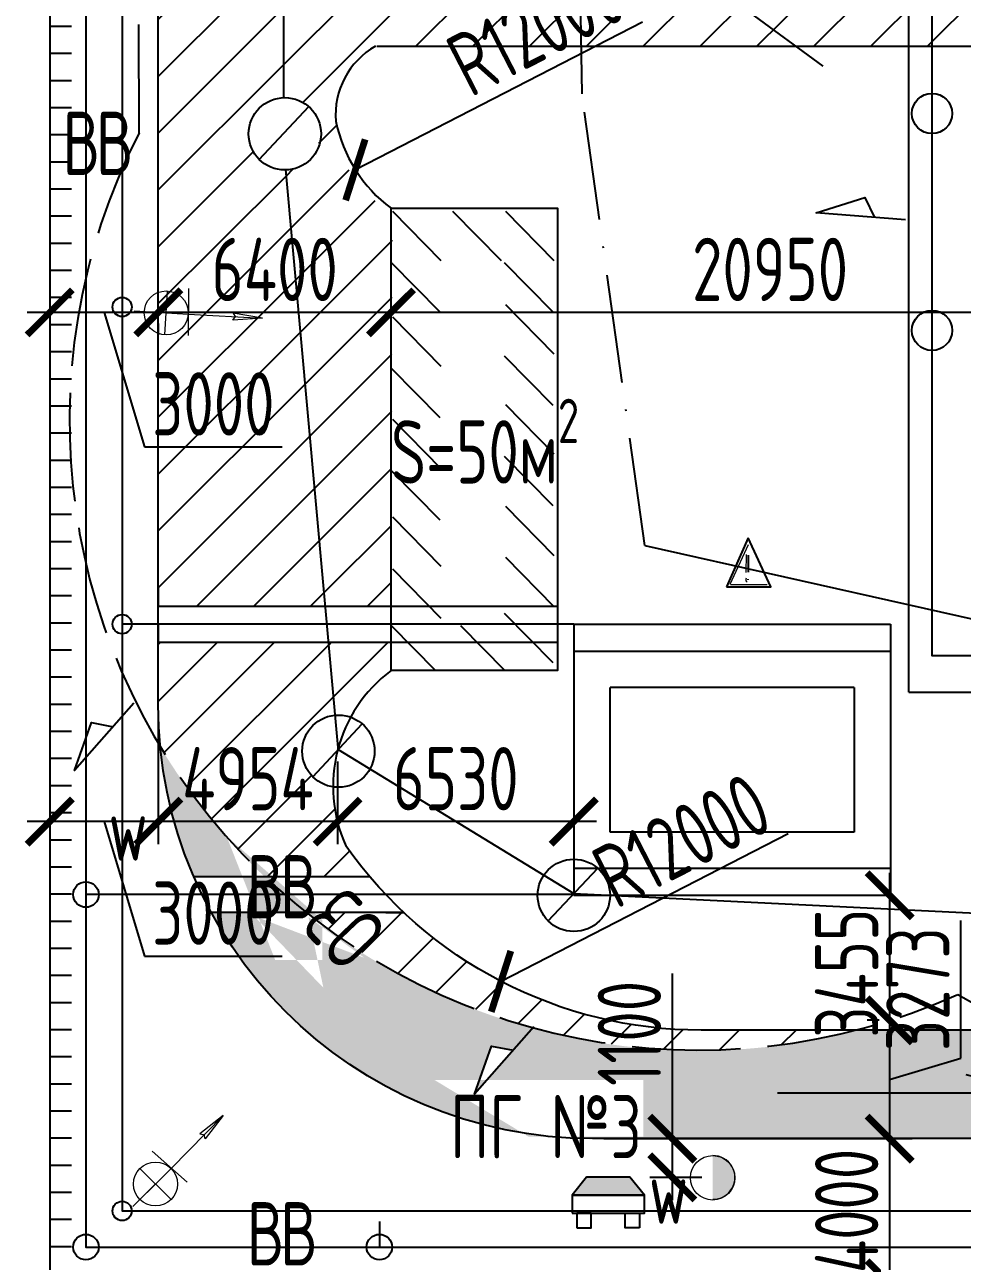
# Paper-space layout 'СГП' of a CAD drawing. Header units: millimetres. Extents: x 1 to 2190, y 0 to 1001.
# Drawn here: x 233 to 284.9, y 83.9 to 152.3 of the extents above; entities that cross this region are included whole.
import ezdxf

# ---------------------------------------------------------------- set-up
doc = ezdxf.new("R2010")
doc.units = ezdxf.units.MM
doc.header["$LTSCALE"] = 0.5
doc.linetypes.add('ACAD_ISO02W100', pattern=[15, 12, -3])
doc.linetypes.add('ACAD_ISO10W100', pattern=[18, 12, -3, 0, -3])
doc.layers.add('ЛИНИИ_01', color=7, linetype='Continuous', lineweight=9)
doc.layers.add('ТОНКИЕе', color=7, linetype='Continuous', lineweight=25)
for name, color, linetype in [('размеры', 7, 'Continuous'), ('текст', 7, 'Continuous'), ('тонкие', 7, 'Continuous')]:
    doc.layers.add(name, color=color, linetype=linetype)
doc.styles.add('Наклонный', font='isocpeur.ttf', dxfattribs={"width": 0.7, "height": 3.5})
doc.linetypes.add('119-1 Кабель высоковольтный подземный', pattern='A,8,-2,[31,Russia-GOST_Topo.shx,S=0.15,R=180,X=0,Y=0],1,[31,Russia-GOST_Topo.shx,S=0.1,R=180,X=0,Y=0],6,[31,Russia-GOST_Topo.shx,S=0.1,R=0,X=0,Y=0],1,[31,Russia-GOST_Topo.shx,S=0.15,R=0,X=0,Y=0],-2', length=20)
doc.dimstyles.new('СТРОИТЕЛЬНЫЙ', dxfattribs={"dimtxt": 3.5, "dimasz": 2.5, "dimexe": 1.25, "dimexo": 0.625, "dimtad": 1, "dimdec": 0, "dimlfac": 500, "dimdsep": 46, "dimtxsty": 'Наклонный', "dimblk1": 'ARCHTICK', "dimblk2": 'ARCHTICK', "dimsah": 1, "dimcen": 0, "dimdle": 1.25, "dimadec": 0, "dimazin": 0, "dimtfac": 0.75, "dimtdec": 0, "dimtmove": 0, "dimatfit": 3, "dimldrblk": 'ARCHTICK', "dimfxl": 1, "dimtolj": 1, "dimtzin": 0, "dimarcsym": 0})
pattern_1 = [(45, (-0.07652394765045756, 0.05258672223175154), (-1.571544821187102, 1.571544821187102), [])]

# ---------------------------------------------------------------- blocks, each defined once
blk = doc.blocks.new('_ArchTick')
at = {"color": 0, "linetype": 'ByBlock', "const_width": 0.15}
blk.add_lwpolyline([(-0.5, -0.5), (0.5, 0.5)], dxfattribs=at)
blk = doc.blocks.new('*D930')
at = {"layer": 'Defpoints', "color": 0, "transparency": 16777216}
for p in [(253.2969287756736, 136.3556099099856), (253.2969287756736, 131.578879614665), (295.1973477922802, 129.3568767753014)]:
    blk.add_point(p, dxfattribs=at)
at = {"layer": 'размеры', "color": 0, "lineweight": -2, "transparency": 16777216}
for p, q in [((253.2969287756736, 132.203879614665), (253.2969287756736, 137.6056099099856)), ((295.1973477922802, 129.9818767753014), (295.1973477922802, 137.6056099099856)), ((296.4473477922802, 136.3556099099856), (252.0469287756736, 136.3556099099856))]:
    blk.add_line(p, q, dxfattribs=at)
at = {"layer": 'размеры', "color": 0, "lineweight": -2, "transparency": 16777216, "xscale": 2.5, "yscale": 2.5, "zscale": 2.5, "rotation": 180}
blk.add_blockref('_ArchTick', (253.2969287756736, 136.3556099099856), dxfattribs=at)
at = {"layer": 'размеры', "color": 0, "lineweight": -2, "transparency": 16777216, "xscale": 2.5, "yscale": 2.5, "zscale": 2.5}
blk.add_blockref('_ArchTick', (295.1973477922802, 136.3556099099856), dxfattribs=at)
at = {"layer": 'размеры', "color": 0, "transparency": 16777216, "insert": (274.2471382839769, 138.7306099099856), "char_height": 3.5, "attachment_point": 5, "style": 'Наклонный'}
blk.add_mtext('\\A1;20950', dxfattribs=at)
blk = doc.blocks.new('*D931')
at = {"layer": 'Defpoints', "color": 0, "transparency": 16777216}
for p in [(240.4316464253334, 136.3574381048942), (240.4316464253334, 136.3556099099856), (253.2969287756736, 131.578879614665)]:
    blk.add_point(p, dxfattribs=at)
at = {"layer": 'размеры', "color": 0, "lineweight": -2, "transparency": 16777216}
for p, q in [((253.2969287756736, 132.203879614665), (253.2969287756736, 137.6056099099856)), ((254.5469287756736, 136.3556099099856), (239.1816464253334, 136.3556099099856)), ((240.4316464253334, 135.7324381048942), (240.4316464253334, 135.1056099099856))]:
    blk.add_line(p, q, dxfattribs=at)
at = {"layer": 'размеры', "color": 0, "lineweight": -2, "transparency": 16777216, "xscale": 2.5, "yscale": 2.5, "zscale": 2.5, "rotation": 180}
blk.add_blockref('_ArchTick', (240.4316464253334, 136.3556099099856), dxfattribs=at)
at = {"layer": 'размеры', "color": 0, "lineweight": -2, "transparency": 16777216, "xscale": 2.5, "yscale": 2.5, "zscale": 2.5}
blk.add_blockref('_ArchTick', (253.2969287756736, 136.3556099099856), dxfattribs=at)
at = {"layer": 'размеры', "color": 0, "transparency": 16777216, "insert": (246.8642876005035, 138.7306099099856), "char_height": 3.5, "attachment_point": 5, "style": 'Наклонный'}
blk.add_mtext('\\A1;6400', dxfattribs=at)
blk = doc.blocks.new('*D932')
at = {"layer": 'Defpoints', "color": 0, "transparency": 16777216}
for p in [(234.4316464253334, 136.4389803076924), (234.4316464253334, 136.3556099099856), (240.4316464253334, 136.3574381048942)]:
    blk.add_point(p, dxfattribs=at)
at = {"layer": 'размеры', "color": 0, "lineweight": -2, "transparency": 16777216}
for p, q in [((241.6816464253334, 136.3556099099856), (233.1816464253334, 136.3556099099856)), ((237.4316464253334, 136.3556099099856), (239.6628964253334, 128.9181099099856)), ((234.4316464253334, 135.8139803076924), (234.4316464253334, 135.1056099099856)), ((240.4316464253334, 135.7324381048942), (240.4316464253334, 135.1056099099856)), ((239.6628964253334, 128.9181099099856), (247.2828964253334, 128.9181099099856))]:
    blk.add_line(p, q, dxfattribs=at)
at = {"layer": 'размеры', "color": 0, "lineweight": -2, "transparency": 16777216, "xscale": 2.5, "yscale": 2.5, "zscale": 2.5, "rotation": 180}
blk.add_blockref('_ArchTick', (234.4316464253334, 136.3556099099856), dxfattribs=at)
at = {"layer": 'размеры', "color": 0, "lineweight": -2, "transparency": 16777216, "xscale": 2.5, "yscale": 2.5, "zscale": 2.5}
blk.add_blockref('_ArchTick', (240.4316464253334, 136.3556099099856), dxfattribs=at)
at = {"layer": 'размеры', "color": 0, "transparency": 16777216, "insert": (243.4728964253334, 131.2931099099856), "char_height": 3.5, "attachment_point": 5, "style": 'Наклонный'}
blk.add_mtext('\\A1;3000', dxfattribs=at)
blk = doc.blocks.new('*D933')
at = {"layer": 'Defpoints', "color": 0, "transparency": 16777216}
for p in [(280.8985951778515, 104.1093911044518), (280.8542011273642, 97.19956207685257), (280.8985951778515, 97.19956207685257)]:
    blk.add_point(p, dxfattribs=at)
at = {"layer": 'размеры', "color": 0, "lineweight": -2, "transparency": 16777216}
for p, q in [((280.8542011273642, 105.3593911044518), (280.8542011273642, 95.94956207685256)), ((280.2735951778515, 104.1093911044518), (279.6042011273642, 104.1093911044518)), ((280.2735951778515, 97.19956207685257), (279.6042011273642, 97.19956207685257))]:
    blk.add_line(p, q, dxfattribs=at)
at = {"layer": 'размеры', "color": 0, "lineweight": -2, "transparency": 16777216, "xscale": 2.5, "yscale": 2.5, "zscale": 2.5}
for p, rotation in [((280.8542011273642, 104.1093911044518), 90), ((280.8542011273642, 97.19956207685257), 270)]:
    blk.add_blockref('_ArchTick', p, dxfattribs=dict(at, rotation=rotation))
at = {"layer": 'размеры', "color": 0, "transparency": 16777216, "insert": (278.4792011273641, 99.80306206895102), "char_height": 3.5, "attachment_point": 5, "rotation": 90, "style": 'Наклонный'}
blk.add_mtext('\\A1;3455', dxfattribs=at)
blk = doc.blocks.new('*D934')
at = {"layer": 'Defpoints', "color": 0, "transparency": 16777216}
for p in [(280.8985951778515, 97.19956207685257), (264.4316464253335, 90.65285980953556), (280.8542011273644, 90.65285980953556)]:
    blk.add_point(p, dxfattribs=at)
at = {"layer": 'размеры', "color": 0, "lineweight": -2, "transparency": 16777216}
for p, q in [((284.7917011273644, 95.10746094319406), (284.7917011273644, 102.7274609431941)), ((280.8542011273644, 98.44956207685257), (280.8542011273644, 89.40285980953556)), ((280.2735951778515, 97.19956207685257), (279.6042011273644, 97.19956207685257)), ((280.8542011273644, 93.92621094319405), (284.7917011273644, 95.10746094319406)), ((265.0566464253335, 90.65285980953556), (282.1042011273644, 90.65285980953556))]:
    blk.add_line(p, q, dxfattribs=at)
at = {"layer": 'размеры', "color": 0, "lineweight": -2, "transparency": 16777216, "xscale": 2.5, "yscale": 2.5, "zscale": 2.5}
for p, rotation in [((280.8542011273644, 97.19956207685257), 90), ((280.8542011273644, 90.65285980953556), 270)]:
    blk.add_blockref('_ArchTick', p, dxfattribs=dict(at, rotation=rotation))
at = {"layer": 'размеры', "color": 0, "transparency": 16777216, "insert": (282.4167011273644, 98.91746094319397), "char_height": 3.5, "attachment_point": 5, "rotation": 90, "style": 'Наклонный'}
blk.add_mtext('\\A1;3273', dxfattribs=at)
blk = doc.blocks.new('*D935')
at = {"layer": 'Defpoints', "color": 0, "transparency": 16777216}
for p in [(264.4316464253335, 90.65285980953556), (280.8542011273647, 82.65285980953556), (280.9316464253335, 82.65285980953556)]:
    blk.add_point(p, dxfattribs=at)
at = {"layer": 'размеры', "color": 0, "lineweight": -2, "transparency": 16777216}
for p, q in [((280.8542011273647, 91.90285980953556), (280.8542011273647, 81.40285980953556)), ((265.0566464253335, 90.65285980953556), (282.1042011273647, 90.65285980953556)), ((280.3066464253335, 82.65285980953556), (279.6042011273647, 82.65285980953556))]:
    blk.add_line(p, q, dxfattribs=at)
at = {"layer": 'размеры', "color": 0, "lineweight": -2, "transparency": 16777216, "xscale": 2.5, "yscale": 2.5, "zscale": 2.5}
for p, rotation in [((280.8542011273647, 90.65285980953556), 90), ((280.8542011273647, 82.65285980953556), 270)]:
    blk.add_blockref('_ArchTick', p, dxfattribs=dict(at, rotation=rotation))
at = {"layer": 'размеры', "color": 0, "transparency": 16777216, "insert": (278.4792011273646, 86.65285980953547), "char_height": 3.5, "attachment_point": 5, "rotation": 90, "style": 'Наклонный'}
blk.add_mtext('\\A1;4000', dxfattribs=at)
blk = doc.blocks.new('*D936')
at = {"layer": 'Defpoints', "color": 0, "transparency": 16777216}
for p in [(250.3395481607902, 112.1295172029469), (263.3985951778513, 111.6093911044517), (250.3395481607902, 108.1878237959147)]:
    blk.add_point(p, dxfattribs=at)
at = {"layer": 'размеры', "color": 0, "lineweight": -2, "transparency": 16777216}
for p, q in [((250.3395481607902, 111.5045172029469), (250.3395481607902, 106.9378237959147)), ((263.3985951778513, 110.9843911044517), (263.3985951778513, 106.9378237959147)), ((264.6485951778513, 108.1878237959147), (249.0895481607902, 108.1878237959147))]:
    blk.add_line(p, q, dxfattribs=at)
at = {"layer": 'размеры', "color": 0, "lineweight": -2, "transparency": 16777216, "xscale": 2.5, "yscale": 2.5, "zscale": 2.5, "rotation": 180}
blk.add_blockref('_ArchTick', (250.3395481607902, 108.1878237959147), dxfattribs=at)
at = {"layer": 'размеры', "color": 0, "lineweight": -2, "transparency": 16777216, "xscale": 2.5, "yscale": 2.5, "zscale": 2.5}
blk.add_blockref('_ArchTick', (263.3985951778513, 108.1878237959147), dxfattribs=at)
at = {"layer": 'размеры', "color": 0, "transparency": 16777216, "insert": (256.8690716693208, 110.5628237959147), "char_height": 3.5, "attachment_point": 5, "style": 'Наклонный'}
blk.add_mtext('\\A1;6530', dxfattribs=at)
blk = doc.blocks.new('*D937')
at = {"layer": 'Defpoints', "color": 0, "transparency": 16777216}
for p in [(240.4316464253334, 114.6528598095355), (250.3395481607902, 112.1295172029469), (240.4316464253334, 108.1878237959147)]:
    blk.add_point(p, dxfattribs=at)
at = {"layer": 'размеры', "color": 0, "lineweight": -2, "transparency": 16777216}
for p, q in [((240.4316464253334, 114.0278598095355), (240.4316464253334, 106.9378237959147)), ((250.3395481607902, 111.5045172029469), (250.3395481607902, 106.9378237959147)), ((251.5895481607902, 108.1878237959147), (239.1816464253334, 108.1878237959147))]:
    blk.add_line(p, q, dxfattribs=at)
at = {"layer": 'размеры', "color": 0, "lineweight": -2, "transparency": 16777216, "xscale": 2.5, "yscale": 2.5, "zscale": 2.5, "rotation": 180}
blk.add_blockref('_ArchTick', (240.4316464253334, 108.1878237959147), dxfattribs=at)
at = {"layer": 'размеры', "color": 0, "lineweight": -2, "transparency": 16777216, "xscale": 2.5, "yscale": 2.5, "zscale": 2.5}
blk.add_blockref('_ArchTick', (250.3395481607902, 108.1878237959147), dxfattribs=at)
at = {"layer": 'размеры', "color": 0, "transparency": 16777216, "insert": (245.3855972930618, 110.5628237959147), "char_height": 3.5, "attachment_point": 5, "style": 'Наклонный'}
blk.add_mtext('\\A1;4954', dxfattribs=at)
blk = doc.blocks.new('*D938')
at = {"layer": 'Defpoints', "color": 0, "transparency": 16777216}
for p in [(240.4316464253334, 114.6528598095355), (234.4316464253334, 108.6889803076924), (234.4316464253334, 108.1878237959147)]:
    blk.add_point(p, dxfattribs=at)
at = {"layer": 'размеры', "color": 0, "lineweight": -2, "transparency": 16777216}
for p, q in [((240.4316464253334, 114.0278598095355), (240.4316464253334, 106.9378237959147)), ((241.6816464253334, 108.1878237959147), (233.1816464253334, 108.1878237959147)), ((237.4316464253334, 108.1878237959147), (239.6628964253334, 100.7503237959147)), ((234.4316464253334, 108.0639803076924), (234.4316464253334, 106.9378237959147)), ((239.6628964253334, 100.7503237959147), (247.2828964253334, 100.7503237959147))]:
    blk.add_line(p, q, dxfattribs=at)
at = {"layer": 'размеры', "color": 0, "lineweight": -2, "transparency": 16777216, "xscale": 2.5, "yscale": 2.5, "zscale": 2.5, "rotation": 180}
blk.add_blockref('_ArchTick', (234.4316464253334, 108.1878237959147), dxfattribs=at)
at = {"layer": 'размеры', "color": 0, "lineweight": -2, "transparency": 16777216, "xscale": 2.5, "yscale": 2.5, "zscale": 2.5}
blk.add_blockref('_ArchTick', (240.4316464253334, 108.1878237959147), dxfattribs=at)
at = {"layer": 'размеры', "color": 0, "transparency": 16777216, "insert": (243.4728964253334, 103.1253237959147), "char_height": 3.5, "attachment_point": 5, "style": 'Наклонный'}
blk.add_mtext('\\A1;3000', dxfattribs=at)
blk = doc.blocks.new('*D1039')
at = {"layer": 'Defpoints', "color": 0, "transparency": 16777216}
for p in [(268.8435185002986, 90.65285980953558), (273.5804237763491, 90.65285980953558), (271.0945444466225, 88.50713882697602)]:
    blk.add_point(p, dxfattribs=at)
at = {"layer": 'размеры', "color": 0, "lineweight": -2, "transparency": 16777216}
for p, q in [((268.8435185002986, 90.65285980953558), (268.8435185002986, 99.79285980953561)), ((272.9554237763491, 90.65285980953558), (267.5935185002986, 90.65285980953558)), ((268.8435185002986, 87.25713882697602), (268.8435185002986, 90.65285980953558)), ((270.4695444466225, 88.50713882697602), (267.5935185002986, 88.50713882697602))]:
    blk.add_line(p, q, dxfattribs=at)
at = {"layer": 'размеры', "color": 0, "lineweight": -2, "transparency": 16777216, "xscale": 2.5, "yscale": 2.5, "zscale": 2.5}
for p, rotation in [((268.8435185002986, 90.65285980953558), 90), ((268.8435185002986, 88.50713882697602), 270)]:
    blk.add_blockref('_ArchTick', p, dxfattribs=dict(at, rotation=rotation))
at = {"layer": 'размеры', "color": 0, "transparency": 16777216, "insert": (266.4685185002986, 96.4728598095355), "char_height": 3.5, "attachment_point": 5, "rotation": 90, "style": 'Наклонный'}
blk.add_mtext('\\A1;1100', dxfattribs=at)
blk = doc.blocks.new('*D1072')
at = {"layer": 'Defpoints', "color": 0, "transparency": 16777216}
for p in [(271.4122583327135, 154.5747542831638), (251.3247388333858, 144.2412891684662)]:
    blk.add_point(p, dxfattribs=at)
at = {"layer": 'размеры', "color": 0, "lineweight": -2, "transparency": 16777216}
blk.add_line((267.1998682690758, 152.4078074994379), (251.3247388333858, 144.2412891684662), dxfattribs=at)
at = {"layer": 'размеры', "color": 0, "lineweight": -2, "transparency": 16777216, "xscale": 2.5, "yscale": 2.5, "zscale": 2.5, "rotation": 207.2222936335415}
blk.add_blockref('_ArchTick', (251.3247388333858, 144.2412891684662), dxfattribs=at)
at = {"layer": 'размеры', "color": 0, "transparency": 16777216, "insert": (261.3093281311471, 152.0484078146145), "char_height": 3.5, "attachment_point": 5, "rotation": 27.222293633541558, "style": 'Наклонный'}
blk.add_mtext('\\A1;R12000', dxfattribs=at)
blk = doc.blocks.new('*D1073')
at = {"layer": 'Defpoints', "color": 0, "transparency": 16777216}
for p in [(279.4628054615321, 109.6847547166321), (259.3752859622043, 99.35128960193447)]:
    blk.add_point(p, dxfattribs=at)
at = {"layer": 'размеры', "color": 0, "lineweight": -2, "transparency": 16777216}
blk.add_line((275.2504153978942, 107.5178079329062), (259.3752859622043, 99.35128960193447), dxfattribs=at)
at = {"layer": 'размеры', "color": 0, "lineweight": -2, "transparency": 16777216, "xscale": 2.5, "yscale": 2.5, "zscale": 2.5, "rotation": 207.2222936335415}
blk.add_blockref('_ArchTick', (259.3752859622043, 99.35128960193447), dxfattribs=at)
at = {"layer": 'размеры', "color": 0, "transparency": 16777216, "insert": (269.3598752599656, 107.1584082480828), "char_height": 3.5, "attachment_point": 5, "rotation": 27.222293633541558, "style": 'Наклонный'}
blk.add_mtext('\\A1;R12000', dxfattribs=at)

psp = doc.layouts.new('СГП')

# ---------------------------------------------------------------- hatches: boundary and pattern name
at = {"layer": 'ЛИНИИ_01'}
h = psp.add_hatch(color=0, dxfattribs=at)
edge = h.paths.add_edge_path()
edge.add_line((271.0738214950437, 89.71531564710352), (271.0738214950437, 87.29896200684964))
edge.add_arc((271.0945444466238, 88.50713882697946), 1.20835452968669, 269.0173447896037, 450.9826552103963)
at = {"layer": 'тонкие', "transparency": 33554687}
h = psp.add_hatch(dxfattribs=at)
h.set_pattern_fill('ANSI31', scale=0.7)
h.set_pattern_definition(pattern_1)
edge = h.paths.add_edge_path()
edge.add_line((240.4316464253334, 120.1093911044517), (240.4316464253334, 283.0792250472331))
edge.add_line((240.4316464253334, 283.0792250472331), (247.3246230570537, 282.7869267906717))
edge.add_line((247.3246230570537, 282.7869267906717), (247.5777304073226, 259.26570497898))
edge.add_arc((247.5777304073226, 257.1336164410639), 2.132088537916104, 90, 264.6251713655796)
edge.add_line((247.3780156894786, 255.0109022433938), (247.3780156894786, 148.2328642531592))
edge.add_arc((247.3780156894786, 146.2322101502374), 2.000654102921885, 90, 272.9395139666804)
edge.add_line((247.4806126202163, 144.2341884513208), (249.6614300109515, 120.1093911044517))
edge.add_line((249.6614300109515, 120.1093911044517), (240.4316464253334, 120.1093911044517))
h = psp.add_hatch(dxfattribs=at)
h.set_pattern_fill('ANSI31', scale=0.7)
h.set_pattern_definition(pattern_1)
edge = h.paths.add_edge_path()
edge.add_line((249.6614300109515, 120.1093911044517), (253.2969287756736, 120.1093911044517))
edge.add_line((253.2969287756736, 120.1093911044517), (253.3724290136672, 141.95180282829))
edge.add_arc((255.6712014374779, 146.7704510707965), 5.338888043542755, 126.32345425107391, 244.4961728129411, ccw=False)
edge.add_line((252.508748268472, 151.0719177387284), (295.1973477922802, 151.0719177387284))
edge.add_line((295.1973477922802, 151.0719177387284), (295.1973477922802, 157.0719177387283))
edge.add_line((295.1973477922802, 157.0719177387283), (253.2969287756737, 157.2568957393428))
edge.add_arc((254.7812436001803, 161.2193091015665), 4.23130123618954, 110.5358836068545, 249.4641163931463, ccw=False)
edge.add_line((253.2969287756736, 165.1817224637902), (253.3724290136672, 190.5935708025214))
edge.add_arc((255.4646635406413, 195.4179751192242), 5.258547549170034, 125.22427631618729, 246.5547181920422, ccw=False)
edge.add_line((252.4316464253336, 199.7136857129599), (284.7832676864433, 199.7136857129598))
edge.add_line((284.7832676864433, 199.7136857129598), (284.7832676864433, 205.7136857129602))
edge.add_line((284.7832676864433, 205.7136857129602), (253.2969287756723, 205.7136857129612))
edge.add_arc((255.3041369381133, 209.8138654319713), 4.565124131450408, 116.08366667003841, 243.9163333299432, ccw=False)
edge.add_line((253.2969287756736, 213.914045150982), (253.2969287756736, 236.3128574115573))
edge.add_arc((254.9331642520777, 240.9928425871972), 4.957774478377691, 120.30245822630849, 250.72914450032852, ccw=False)
edge.add_line((252.4316464253335, 245.2732556912018), (295.1973477922802, 245.2732556912019))
edge.add_line((295.1973477922802, 245.2732556912019), (295.1973477922802, 251.2732556912018))
edge.add_line((295.1973477922802, 251.2732556912018), (252.5396108519089, 251.2657584096996))
edge.add_arc((253.4091915745935, 254.5125799440806), 3.361252848177989, 95.48708203117462, 255.00662697575711, ccw=False)
edge.add_line((253.0877841169504, 257.8584308008218), (253.372429013667, 279.9121313006278))
edge.add_line((253.372429013667, 279.9121313006278), (247.2593506365183, 283.0139628355273))
edge.add_line((247.2593506365183, 283.0139628355273), (247.5777304073226, 259.26570497898))
edge.add_arc((247.5777304073226, 257.1336164410638), 2.132088537916161, -95.37482863441983, 89.99999999999932, ccw=False)
edge.add_line((247.3780156894786, 255.0109022433938), (247.3780156894786, 148.2328642531592))
edge.add_arc((247.3780156894786, 146.2322101502374), 2.000654102921885, -87.06048603331959, 90, ccw=False)
edge.add_line((247.4806126202163, 144.2341884513208), (249.6614300109515, 120.1093911044517))
h = psp.add_hatch(dxfattribs=at)
h.set_pattern_fill('ANSI31', scale=0.7)
h.set_pattern_definition(pattern_1)
h.paths.add_polyline_path([(248.3867951335048, 112.085204091624, -0.3880484006275322), (250.2067346644849, 114.0770821570428), (249.8422246812137, 118.1093911044517), (240.4316464253334, 118.1093911044517), (240.4316464253334, 114.6528598095355, 0.02405722041705776), (240.5426378875769, 112.3473726412787, 0.06658094985678172), (246.3229394818097, 105.1537042157746), (252.1074499659961, 105.1537042157746, -0.02220315700432956), (250.8051598715079, 106.8397853670913, -0.1059982383175434), (250.0887365074059, 110.1075385346079, -0.3710491769633214)])
h = psp.add_hatch(dxfattribs=at)
h.set_pattern_fill('ANSI31', scale=0.7)
h.set_pattern_definition(pattern_1)
h.paths.add_polyline_path([(253.2969287756736, 118.1093911044517), (249.8422246812137, 118.1093911044517), (250.2067346644849, 114.0770821570428, -0.1093281684120399), (251.0639985263716, 113.9670636944344, -0.1079877060367148), (253.2969287756736, 116.5399544895587, -0.07073932688702646)])
h = psp.add_hatch(dxfattribs=at)
h.set_pattern_fill('AR-SAND', scale=0.03)
h.set_pattern_definition([(37.50000000000001, (-0.07652394765045756, 0.01980518369350648), (-0.04800093887952137, 1.468239711988027), [0, -1.15824, 0, -1.2954, 0, -1.23825]), (7.499999999999999, (-0.07652394765045756, 0.01980518369350648), (1.348569849414008, 2.150475301705063), [0, -0.6248400000000001, 0, -1.04394, 0, -0.40005]), (327.5, (-1.013783947650458, 0.01980518369350648), (2.372977110724374, 0.004311554035637286), [0, -0.3809999999999999, 0, -1.3716, 0, -1.7907]), (317.5, (-1.013783947650458, 0.01980518369350648), (2.290669357416891, 0.6687879697716489), [0, -0.1905, 0, -0.8991599999999998, 0, -1.0287])])
edge = h.paths.add_edge_path()
edge.add_arc((264.4316464253334, 114.6200782709972), 23.99999999999999, 185.5124455085834, 203.3157619159741)
edge.add_line((242.3915456314277, 105.1209226772363), (246.3229394818097, 105.1209226772363))
edge.add_arc((270.3240343944664, 130.3255793878977), 34.80412729704107, 211.1644214010002, 226.4011627052775, ccw=False)
edge = h.paths.add_edge_path()
edge.add_line((264.4316464253334, 90.62007827099728), (348.6117383662493, 90.62007827099728))
edge.add_line((348.6117383662493, 90.62007827099728), (298.7395669808182, 94.62140872648996))
edge.add_arc((299.4855166565535, 124.3496210100679), 29.73756961313761, 248.8239822636782, 268.56261785506604, ccw=False)
edge.add_line((288.7432866283768, 96.62007827099728), (278.9996595227936, 96.62007827099728))
edge.add_arc((270.3240343944664, 130.3255793878977), 34.80412729704104, 254.70711718902248, 284.43431930100576, ccw=False)
edge.add_line((261.1443333270827, 96.75385966396766), (257.9088817407613, 93.08201152707656))
edge.add_line((257.9088817407613, 93.08201152707656), (258.8477637066309, 95.74282611734256))
edge.add_line((258.8477637066309, 95.74282611734256), (260.0435294852612, 95.50457979442383))
edge.add_line((260.0435294852612, 95.50457979442383), (261.1443333270827, 96.75385966396766))
edge.add_arc((270.3240343944664, 130.325579387898), 34.80412729704133, 231.411925086959, 254.70711718902248, ccw=False)
edge.add_line((248.6161111827976, 103.1209226772364), (243.365811036475, 103.1209226772364))
edge.add_arc((264.4316464253336, 114.6200782709975), 24.00000000000019, 208.6286931588137, 269.9999999999996)
h.paths.add_polyline_path([(246.8959440553963, 100.5244744960531), (249.5023441278233, 100.5244744960531), (249.5023441278233, 102.7344505438465), (244.2035562490354, 107.3773358166265)])
h.paths.add_polyline_path([(260.901148877937, 90.76069096545433), (267.2327738884413, 90.76069096545433), (267.2327738884413, 93.9048247694562), (255.6814481308656, 93.9048247694562)], flags=17)
h.paths.add_polyline_path([(248.7320837323296, 102.9086621337222), (251.8137120239475, 100.6573702288808), (245.7300402143778, 102.9608152701573), (249.555268943974, 99.0011694867714)], flags=16)
h.paths.add_polyline_path([(312.2052632881812, 92.16920824173411), (317.7527632881812, 92.16920824173411)], flags=16)
h = psp.add_hatch(dxfattribs=at)
h.set_pattern_fill('ANSI31', scale=0.7)
h.set_pattern_definition(pattern_1)
h.paths.add_polyline_path([(254.0066790431635, 103.1537042157746), (253.0024219820924, 103.1537042157746), (248.6161111827976, 103.1537042157746, 0.23557187680836), (278.9996595227936, 96.65285980953553), (270.4316464253334, 96.65285980953553, -0.1906985551272438)])
h.paths.add_polyline_path([(255.6389407535437, 102.9414436722605), (251.8137120239475, 106.9592019298305), (245.7300402143778, 101.1670574812306), (249.555268943974, 97.14929922366058)], flags=9)
at = {"layer": 'тонкие'}
psp.add_hatch(color=256, dxfattribs=at).paths.add_polyline_path([(264.0981485613863, 88.52607634266937), (263.2981485613865, 87.52607634266937), (267.2981485613864, 87.52607634266937), (266.4981485613865, 88.52607634266937)])

# ---------------------------------------------------------------- linework, layer by layer
at = {"layer": 'ЛИНИИ_01', "lineweight": 20}
for p, q in [((240.7893074998555, 135.1174506548036), (240.9458264268774, 137.5411227109676)), ((239.1048967940519, 136.4431186028741), (241.2446866271097, 136.3049325773122)), ((239.6557309352906, 136.4075461463889), (242.0794029914398, 136.2510272193696)), ((242.0794029914398, 136.2510272193696), (246.1887113680335, 136.0312643055179)), ((244.5459512881432, 135.9197737432258), (244.7058327537211, 136.132216647755)), ((244.5672120574084, 136.3173251578579), (244.7035238066215, 136.0890420490883)), ((246.1887113680335, 136.0312643055179), (244.5672120574084, 136.3173251578579)), ((246.1887113680335, 136.0312643055179), (244.5459512881432, 135.9197737432258)), ((241.1360131611467, 89.00045217612973), (244.0149095345461, 91.9409736848888)), ((244.0149095345461, 91.9409736848888), (242.7292341801542, 90.91231936554315)), ((244.0149095345461, 91.9409736848888), (243.0137123400937, 90.63380307499047)), ((242.7292341801542, 90.91231936554315), (242.9906740255698, 90.86391194925021)), ((243.0137123400937, 90.63380307499047), (242.9597793288608, 90.89415917923904)), ((239.4178376358834, 87.2838982810656), (241.1360131611467, 89.00045217612973)), ((241.1352023460478, 87.28308746596511), (239.4186484509742, 89.00126299124024)), ((239.0273434939247, 86.89377269114546), (240.5442708814522, 88.4092683883637))]:
    psp.add_line(p, q, dxfattribs=at)
for centre in [(240.8675669633651, 136.3292866828781), (240.2769253985157, 88.14217522859676)]:
    psp.add_circle(centre, 1.214360367678296, dxfattribs=at)
at = {"layer": 'ЛИНИИ_01', "color": 0}
psp.add_circle((271.0738214950401, 88.48641587539367), 1.228899771713259, dxfattribs=at)
psp.add_arc((271.0945444466224, 88.50713882697599), 1.20835452968669, 269.0173447905019, 90.98265520949786, dxfattribs=at)
at = {"layer": 'размеры', "lineweight": 20}
for p, q in [((242.0965141848474, 135.0827802123592), (242.1134504355734, 137.6727066349958)), ((242.024544223007, 88.24176487925575), (240.0909673425074, 89.96492655433357))]:
    psp.add_line(p, q, dxfattribs=at)
at = {"layer": 'тонкие', "color": 0}
for p, q in [((263.3985951778513, 119.1093911044517), (280.8985951778513, 119.1093911044517)), ((263.3985951778513, 119.1093911044517), (263.3985951778513, 104.1093911044517)), ((280.8985951778513, 119.1093911044517), (280.8985951778513, 104.1093911044517)), ((263.3985951778513, 117.6093911044517), (280.8985951778513, 117.6093911044517)), ((278.8985951778513, 115.6093911044517), (265.3985951778513, 115.6093911044517)), ((265.3985951778513, 107.6093911044517), (265.3985951778513, 115.6093911044517)), ((278.8985951778513, 115.6093911044517), (278.8985951778513, 107.6093911044517)), ((278.8985951778513, 107.6093911044517), (265.3985951778513, 107.6093911044517)), ((263.3985951778513, 105.6093911044517), (280.8985951778513, 105.6093911044517)), ((280.8985951778513, 104.1093911044517), (263.3985951778513, 104.1093911044517))]:
    psp.add_line(p, q, dxfattribs=at)
at = {"layer": 'тонкие'}
for points in [[(263.2981485613864, 87.52607634266937), (267.2981485613864, 87.52607634266937), (266.4981485613864, 88.52607634266937), (264.0981485613863, 88.52607634266937)], [(263.2981485613864, 86.52607634266937), (267.2981485613864, 86.52607634266937), (267.2981485613864, 87.52607634266937), (263.2981485613864, 87.52607634266937)], [(263.5603391671067, 85.72607634266936), (264.3603391671068, 85.72607634266936), (264.3603391671068, 86.52607634266937), (263.5603391671067, 86.52607634266937)], [(267.0359579556659, 85.72607634266936), (266.235957955666, 85.72607634266936), (266.235957955666, 86.52607634266937), (267.0359579556659, 86.52607634266937)]]:
    psp.add_lwpolyline(points, close=True, dxfattribs=at)
at = {"layer": 'ТОНКИЕе', "color": 153, "linetype": '119-1 Кабель высоковольтный подземный'}
for q in [(281.9125243364033, 115.3568767753014), (490.2807033740683, 115.3568767753014)]:
    psp.add_line((281.9125243364033, 115.3568767753014), q, dxfattribs=at)
at = {"layer": 'ТОНКИЕе', "color": 0}
psp.add_lwpolyline([(506.0456544930107, 90.65285980953553), (264.4316464253334, 90.65285980953553, -0.4142135623730951), (240.4316464253334, 114.6528598095355), (240.4316464253334, 450.6889803076924, -0.4142135623730951), (264.4316464253334, 474.6889803076924), (379.4823377050201, 474.6889803076922, 0.4142135623730953), (403.4823377050201, 498.6889803076922), (403.4823377050201, 518.0831291002291)], format="xyb", dxfattribs=at)
at = {"layer": 'ТОНКИЕе', "color": 4}
for points in [[(474.1916226535574, 349.8698173390113), (474.1916226535574, 349.8698173390113), (474.2250561180621, 380.6454769692976), (474.2250561180621, 380.6454769692976), (415.9062832466384, 380.6454769692976), (413.9062832466384, 380.6454769692976), (413.9062832466383, 510.0507975579548), (413.9062832466383, 510.0507975579548), (385.6975652612928, 510.0507975579548), (385.6975652612928, 510.0507975579548), (385.6975652612928, 480.6889803076924), (385.6975652612928, 478.6889803076924), (236.4316464253333, 478.6889803076923), (236.4316464253333, 478.6889803076923), (236.4316464253334, 84.65285980953553), (236.4316464253334, 84.65285980953553), (508.2088924205204, 84.65285980953553)], [(263.3513482051367, 104.1537042157746), (236.4316464253334, 104.1537042157746)], [(252.6510328522464, 86.07073093534072), (252.6510328522464, 84.65285980953553)]]:
    psp.add_lwpolyline(points, dxfattribs=at)
at = {"layer": 'ТОНКИЕе', "color": 2, "true_color": 0xffff00}
for points in [[(471.4151620633702, 378.6454769692976), (471.4151620633702, 378.6454769692976), (471.4151620633702, 378.6454769692976), (471.4151620633702, 378.6454769692976), (471.4151620633702, 378.6454769692976), (471.4151620633702, 378.6454769692976), (471.4151620633702, 378.6454769692976), (413.9062832466383, 378.6454769692976), (411.9062832466383, 378.6454769692976), (411.9062832466383, 508.0507975579548), (411.9062832466383, 508.0507975579548), (387.8915652612927, 508.0507975579547), (387.8915652612927, 508.0507975579547), (387.8915652612927, 478.6889803076924), (387.8915652612927, 476.6889803076924), (238.4316464253333, 476.6889803076924), (238.4316464253333, 476.6889803076924), (238.4316464253333, 86.65285980953553), (238.4316464253333, 86.65285980953553), (238.4316464253333, 86.65285980953553), (238.4316464253333, 86.65285980953553), (517.4839310823163, 86.65285980953553), (517.4839310823163, 86.65285980953553), (517.4839310823163, 86.65285980953553)], [(263.3985951778513, 119.1093911044517), (238.4316464253333, 119.1093911044517)]]:
    psp.add_lwpolyline(points, dxfattribs=at)
at = {"layer": 'ТОНКИЕе'}
for points in [[(234.4316464253334, 480.6889803076924), (234.4316464253334, 480.6889803076924), (234.4316464253334, 480.6889803076924), (234.4316464253334, 90.65285980953553), (234.4316464253334, 82.65285980953553), (521.5008281309505, 82.65285980953553)], [(234.4316464253334, 153.6889803076924), (234.4316464253334, 152.1889803076924), (235.6316464253334, 152.1889803076924)], [(234.4316464253334, 152.1889803076924), (234.4316464253334, 150.6889803076924), (235.6316464253334, 150.6889803076924)], [(234.4316464253334, 150.6889803076924), (234.4316464253334, 149.1889803076924), (235.6316464253334, 149.1889803076924)], [(252.508748268472, 151.0719177387284), (295.1973477922802, 151.0719177387284)], [(234.4316464253334, 149.1889803076924), (234.4316464253334, 147.6889803076924), (235.6316464253334, 147.6889803076924)], [(234.4316464253334, 147.6889803076924), (234.4316464253334, 146.1889803076924), (235.6316464253334, 146.1889803076924)], [(234.4316464253334, 146.1889803076924), (234.4316464253334, 144.6889803076924), (235.6316464253334, 144.6889803076924)], [(234.4316464253334, 144.6889803076924), (234.4316464253334, 143.1889803076924), (235.6316464253334, 143.1889803076924)], [(234.4316464253334, 143.1889803076924), (234.4316464253334, 141.6889803076924), (235.6316464253334, 141.6889803076924)], [(234.4316464253334, 141.6889803076924), (234.4316464253334, 140.1889803076924), (235.6316464253334, 140.1889803076924)], [(234.4316464253334, 140.1889803076924), (234.4316464253334, 138.6889803076924), (235.6316464253334, 138.6889803076924)], [(234.4316464253334, 138.6889803076924), (234.4316464253334, 137.1889803076924), (235.6316464253334, 137.1889803076924)], [(234.4316464253334, 137.1889803076924), (234.4316464253334, 135.6889803076924), (235.6316464253334, 135.6889803076924)], [(234.4316464253334, 135.6889803076924), (234.4316464253334, 134.1889803076924), (235.6316464253334, 134.1889803076924)], [(234.4316464253334, 134.1889803076924), (234.4316464253334, 132.6889803076924), (235.6316464253334, 132.6889803076924)], [(234.4316464253334, 132.6889803076924), (234.4316464253334, 131.1889803076924), (235.6316464253334, 131.1889803076924)], [(234.4316464253334, 131.1889803076924), (234.4316464253334, 129.6889803076924), (235.6316464253334, 129.6889803076924)], [(234.4316464253334, 129.6889803076924), (234.4316464253334, 128.1889803076924), (235.6316464253334, 128.1889803076924)], [(234.4316464253334, 128.1889803076924), (234.4316464253334, 126.6889803076924), (235.6316464253334, 126.6889803076924)], [(234.4316464253334, 126.6889803076924), (234.4316464253334, 125.1889803076924), (235.6316464253334, 125.1889803076924)], [(234.4316464253334, 125.1889803076924), (234.4316464253334, 123.6889803076924), (235.6316464253334, 123.6889803076924)], [(234.4316464253334, 123.6889803076924), (234.4316464253334, 122.1889803076924), (235.6316464253334, 122.1889803076924)], [(234.4316464253334, 122.1889803076924), (234.4316464253334, 120.6889803076924), (235.6316464253334, 120.6889803076924)], [(240.4316464253334, 121.1093911044517), (240.4316464253334, 120.1093911044517), (262.4948435484184, 120.1093911044517)], [(234.4316464253334, 120.6889803076924), (234.4316464253334, 119.1889803076924), (235.6316464253334, 119.1889803076924)], [(234.4316464253334, 119.1889803076924), (234.4316464253334, 117.6889803076924), (235.6316464253334, 117.6889803076924)], [(240.4316464253334, 119.1093911044517), (240.4316464253334, 118.1093911044517), (262.4948435484184, 118.1093911044517)], [(234.4316464253334, 117.6889803076924), (234.4316464253334, 116.1889803076924), (235.6316464253334, 116.1889803076924)], [(234.4316464253334, 116.1889803076924), (234.4316464253334, 114.6889803076924), (235.6316464253334, 114.6889803076924)], [(234.4316464253334, 114.6889803076924), (234.4316464253334, 113.1889803076924), (235.6316464253334, 113.1889803076924)], [(234.4316464253334, 113.1889803076924), (234.4316464253334, 111.6889803076924), (235.6316464253334, 111.6889803076924)], [(234.4316464253334, 111.6889803076924), (234.4316464253334, 110.1889803076924), (235.6316464253334, 110.1889803076924)], [(234.4316464253334, 110.1889803076924), (234.4316464253334, 108.6889803076924), (235.6316464253334, 108.6889803076924)], [(234.4316464253334, 108.6889803076924), (234.4316464253334, 107.1889803076924), (235.6316464253334, 107.1889803076924)], [(234.4316464253334, 107.1889803076924), (234.4316464253334, 105.6889803076924), (235.6316464253334, 105.6889803076924)], [(234.4316464253334, 105.6889803076924), (234.4316464253334, 104.1889803076924), (235.6316464253334, 104.1889803076924)], [(242.3915456314277, 105.1537042157746), (242.3915456314277, 105.1537042157746), (252.107449965996, 105.1537042157746)], [(234.4316464253334, 104.1889803076924), (234.4316464253334, 102.6889803076924), (235.6316464253334, 102.6889803076924)], [(234.4316464253334, 102.6889803076924), (234.4316464253334, 101.1889803076924), (235.6316464253334, 101.1889803076924)], [(253.0024219820924, 103.1537042157746), (253.0024219820924, 103.1537042157746), (254.0066790431634, 103.1537042157746), (243.365811036475, 103.1537042157746)], [(234.4316464253334, 101.1889803076924), (234.4316464253334, 99.68898030769236), (235.6316464253334, 99.68898030769236)], [(234.4316464253334, 99.68898030769236), (234.4316464253334, 98.18898030769236), (235.6316464253334, 98.18898030769236)], [(234.4316464253334, 98.18898030769236), (234.4316464253334, 96.68898030769236), (235.6316464253334, 96.68898030769236)], [(234.4316464253334, 96.68898030769236), (234.4316464253334, 95.18898030769236), (235.6316464253334, 95.18898030769236)], [(234.4316464253334, 95.18898030769236), (234.4316464253334, 93.68898030769236), (235.6316464253334, 93.68898030769236)], [(274.649596779188, 93.18957100251322), (289.1827636691769, 93.18957100251322), (285.0795039451214, 94.18392824668302)], [(234.4316464253334, 93.68898030769236), (234.4316464253334, 92.18898030769236), (235.6316464253334, 92.18898030769236)], [(234.4316464253334, 92.18898030769236), (234.4316464253334, 90.68898030769236), (235.6316464253334, 90.68898030769236)], [(234.4316464253334, 90.68898030769236), (234.4316464253334, 89.18898030769236), (235.6316464253334, 89.18898030769236)], [(234.4316464253334, 89.18898030769236), (234.4316464253334, 87.68898030769236), (235.6316464253334, 87.68898030769236)], [(234.4316464253334, 87.68898030769236), (234.4316464253334, 86.18898030769236), (235.6316464253334, 86.18898030769236)], [(234.4316464253334, 86.18898030769236), (234.4316464253334, 84.68898030769236), (235.6316464253334, 84.68898030769236)], [(234.4316464253334, 84.68898030769236), (234.4316464253334, 83.18898030769236), (235.6316464253334, 83.18898030769236)]]:
    psp.add_lwpolyline(points, dxfattribs=at)
at = {"layer": 'ТОНКИЕе', "color": 237, "linetype": 'ACAD_ISO02W100', "true_color": 0x8a2466}
psp.add_lwpolyline([(239.3780193868674, 146.2854269480892), (238.6066999831859, 317.4465514846606)], dxfattribs=at)
at = {"layer": 'ТОНКИЕе', "color": 153, "linetype": '119-1 Кабель высоковольтный подземный'}
psp.add_lwpolyline([(281.9125243364033, 115.3568767753014), (281.9125243364033, 274.3582219300296), (281.9125243364033, 274.3582219300296)], dxfattribs=at)
at = {"layer": 'ТОНКИЕе', "color": 201, "true_color": 0xd966ff}
psp.add_lwpolyline([(297.1973477922802, 117.3568767753014), (283.1973477922802, 117.3568767753014), (283.1973477922802, 263.2633346186771)], dxfattribs=at)
at = {"layer": 'ТОНКИЕе', "color": 52, "linetype": 'ACAD_ISO10W100', "true_color": 0xe6dc28}
psp.add_lwpolyline([(267.3163155996444, 123.4633205101076), (263.8525465889217, 148.4393704659392), (262.2675057573965, 258.1137128490994)], dxfattribs=at)
at = {"layer": 'ТОНКИЕе', "color": 30}
for points in [[(247.3780156894786, 148.2328642531592), (247.3780156894786, 255.0109022433938)], [(246.0105378125958, 144.8197203099157), (248.7454935663626, 147.735750713028)], [(250.3867951335048, 112.085204091624), (247.4786159233736, 144.2562764569001)], [(248.9720702839068, 110.6715020013908), (251.7070260376736, 113.587532404503)], [(250.3789880393752, 112.1715682982491), (263.3985951778513, 104.2040792935802), (295.4348961771205, 102.652859809535)], [(261.9838703282533, 102.6956890142185), (264.7188260820201, 105.6117194173307)]]:
    psp.add_lwpolyline(points, dxfattribs=at)
at = {"layer": 'ТОНКИЕе', "color": 107, "true_color": 0x2e6b4a}
psp.add_lwpolyline([(273.0859557416188, 152.9691949817206), (276.8823488297858, 156.0564518027513), (273.0859557416188, 152.9691949817206), (277.1701464942962, 149.9778775475042)], dxfattribs=at)
at = {"layer": 'ТОНКИЕе', "color": 153}
psp.add_lwpolyline([(281.7370832222379, 141.4726186217169), (276.7900095349811, 141.8604228242256), (279.4815070352269, 142.707343620864), (280.008997465268, 141.6080843457417)], dxfattribs=at)
at = {"layer": 'ТОНКИЕе', "color": 241}
psp.add_lwpolyline([(253.2969287756736, 142.1115194590837), (262.4948435484184, 142.1115194590837), (262.4948435484184, 116.5399544895587), (253.2969287756736, 116.5399544895587)], close=True, dxfattribs=at)
for points in [[(253.3724290136672, 141.95180282829), (256.0556004685333, 139.2216526255483)], [(256.6991302635936, 141.95180282829), (259.3823017184596, 139.2216526255483)], [(259.6180694519282, 141.95180282829), (262.3012409067943, 139.2216526255483)], [(253.3047294178116, 139.1089908530011), (255.9879008726776, 136.3788406502594)], [(259.5503698560726, 139.1089908530011), (262.2335413109387, 136.3788406502594)], [(253.3724290136672, 136.1148138791877), (256.0556004685333, 133.384663676446)], [(259.6180694519282, 136.7883122027096), (262.3012409067943, 134.058161999968)], [(259.5503698560726, 133.9455002274207), (262.2335413109387, 131.2153500246791)], [(253.3047294178116, 133.2720019038988), (255.9879008726776, 130.5418517011571)], [(259.6180694519282, 131.2533931909401), (262.3012409067943, 128.5232429881985)], [(253.3724290136672, 130.4574237873093), (256.0556004685333, 127.7272735845677)], [(259.5503698560726, 128.4105812156512), (262.2335413109387, 125.6804310129096)], [(253.3047294178116, 127.6146118120204), (255.9879008726776, 124.8844616092788)], [(259.6180694519282, 125.6404227699376), (262.3012409067943, 122.910272567196)], [(253.3724290136672, 125.0531000689165), (256.0556004685333, 122.3229498661749)], [(259.6180694519282, 122.811657282843), (262.3012409067943, 120.0815070801013)], [(253.3724290136672, 122.1641491367708), (256.0556004685333, 119.4339989340292)], [(259.5503698560725, 119.7151375577413), (262.2335413109386, 116.9849873549997)], [(253.3047294178115, 119.0375353846779), (255.7593334748605, 116.5399544895587)], [(257.1344045306952, 119.0375353846779), (259.5890085877442, 116.5399544895587)]]:
    psp.add_lwpolyline(points, dxfattribs=at)
at = {"layer": 'ТОНКИЕе', "color": 52, "true_color": 0xe6dc28}
for points in [[(273.0427383527644, 123.8777657912471), (271.842786144312, 121.1714514630973)], [(271.842786144312, 121.1714514630973), (274.2841833533034, 121.1714514630973), (273.0427383527644, 123.8777657912471)], [(267.3163155996444, 123.4633205101076), (298.2121664002761, 116.527882834523)], [(273.0372609629389, 122.9329237449689), (273.0372609629389, 121.9821648796143)], [(271.842786144312, 121.1714514630973), (274.2841833533034, 121.1714514630973)], [(273.0372609629389, 121.5651656385168), (273.0372609629389, 121.5901855433451)]]:
    psp.add_lwpolyline(points, dxfattribs=at)
at = {"layer": 'ТОНКИЕе', "lineweight": 5}
for points in [[(272.0422302504771, 121.3135519145341), (273.0466629622974, 123.5143703498204)], [(272.9167982016538, 122.9565835756136), (272.9146937008904, 121.9588376218541)], [(272.0506710048917, 121.3051209437273), (274.0763838103217, 121.3042299462238)]]:
    psp.add_lwpolyline(points, dxfattribs=at)
at = {"layer": 'ТОНКИЕе', "color": 237, "true_color": 0x8a2466}
for points in [[(239.0771389612825, 114.7376119455534), (235.7965240857132, 111.0145089111443), (236.7354060515827, 113.6753235014103), (237.9311718302129, 113.4370771784916)], [(261.1894966163307, 96.83789610002387), (257.9088817407613, 93.1147930656148), (258.8477637066309, 95.7756076558808), (260.0435294852611, 95.53736133296209)]]:
    psp.add_lwpolyline(points, dxfattribs=at)
at = {"layer": 'ТОНКИЕе'}
psp.add_lwpolyline([(340.4879670190581, 96.65285980953553), (270.4316464253334, 96.65285980953553, -0.2440613076425761), (250.8051598715093, 106.8397853670892, -0.2440613076425761)], format="xyb", dxfattribs=at)
at = {"layer": 'ТОНКИЕе', "color": 201, "true_color": 0xd966ff}
for centre in [(283.1973477922802, 147.3568767753014), (283.1973477922802, 147.3568767753014), (283.1973477922802, 135.3568767753014)]:
    psp.add_circle(centre, 1.111786280459348, dxfattribs=at)
at = {"layer": 'ТОНКИЕе', "color": 30}
for centre in [(247.4252626621939, 146.233422400149), (250.3867951335048, 112.085204091624), (263.3985951778513, 104.1093911044517)]:
    psp.add_circle(centre, 2, dxfattribs=at)
at = {"layer": 'ТОНКИЕе', "color": 2, "true_color": 0xffff00}
for centre in [(238.4316464253333, 136.6528598095355), (238.4316464253333, 119.1093911044517), (238.4316464253333, 86.65285980953553)]:
    psp.add_circle(centre, 0.5316292231223088, dxfattribs=at)
at = {"layer": 'ТОНКИЕе', "color": 4}
for centre in [(236.4316464253334, 104.1537042157746), (236.4316464253334, 84.65285980953553), (252.6510328522464, 84.65285980953553)]:
    psp.add_circle(centre, 0.7045052321418552, dxfattribs=at)
at = {"layer": 'ТОНКИЕе'}
psp.add_arc((254.5951938757294, 147.2819627344235), 4.364022972530043, 119.7204740555847, 184.5518212706129, dxfattribs=at)
at = {"layer": 'ТОНКИЕе', "color": 0}
for centre, radius, start, end in [((258.0674472765891, 148.5070910735782), 7.978795839204317, 191.3589273317955, 233.2803878228432), ((258.0674472765891, 110.1443828750643), 7.978795839204227, 126.7196121771558, 204.4672132129133)]:
    psp.add_arc(centre, radius, start, end, dxfattribs=at)
at = {"layer": 'ТОНКИЕе', "color": 237, "linetype": 'ACAD_ISO02W100', "true_color": 0x8a2466}
for centre, radius, start, end in [((270.3240343944664, 130.358360926436), 34.8041272970411, 152.7663608486221, 294.2543406057687), ((299.4855166565534, 124.3824025486063), 29.73756961313772, 240.0098280531764, 271.331275343253)]:
    psp.add_arc(centre, radius, start, end, dxfattribs=at)
at = {"layer": 'ТОНКИЕе', "lineweight": 5}
psp.add_arc((273.0312085621795, 121.5688267851152), 0.1309244548315205, 141.952440442183, 244.8324953578343, dxfattribs=at)

# ---------------------------------------------------------------- texts
at = {"layer": 'текст', "color": 0, "style": 'Наклонный', "width": 0.7}
psp.add_text('ПГ №3', height=3.5, dxfattribs=at).set_placement((256.5571110096535, 89.56194342920656))
at = {"layer": 'ТОНКИЕе', "color": 4, "char_height": 3.5, "attachment_point": 1, "style": 'Наклонный'}
for insert in [(235.1415724268481, 147.4589186170393), (245.3235562490354, 106.3322560345913), (245.3235562490354, 87.14162750929981)]:
    psp.add_mtext_dynamic_manual_height_columns('\\A1;{\\T0.9;ВВ}', width=21.52129597525254, gutter_width=35, heights=[0], dxfattribs=dict(at, insert=insert))
at = {"layer": 'ТОНКИЕе', "color": 0, "insert": (253.2930276375796, 131.578879614665), "char_height": 3.5, "attachment_point": 1, "style": 'Наклонный'}
psp.add_mtext_dynamic_manual_height_columns('\\A1;S=50м{\\H0.7x;\\S2^ ;}', width=21.52129597525254, gutter_width=35, heights=[0], dxfattribs=at)
at = {"layer": 'ТОНКИЕе', "color": 2, "char_height": 3.5, "attachment_point": 1, "style": 'Наклонный'}
for insert in [(237.6644865329699, 109.5303687291899), (267.5362070442461, 89.44581496532973)]:
    psp.add_mtext_dynamic_manual_height_columns('\\A1;{\\T0.9;w}', width=21.52129597525254, gutter_width=35, heights=[0], dxfattribs=dict(at, insert=insert))
at = {"layer": 'ТОНКИЕе', "color": 237, "true_color": 0x8a2466, "insert": (250.6841304579846, 99.770500605124), "char_height": 3.5, "attachment_point": 1, "rotation": 133.59378647394607, "style": 'Наклонный'}
psp.add_mtext_dynamic_manual_height_columns('ОЗ', width=2.290265614953569, gutter_width=35, heights=[0], dxfattribs=at)

# ---------------------------------------------------------------- dimensions: what is measured, and where the dimension line sits
at = {"layer": 'размеры', "color": 0}
for center, mpoint, picture, middle in [((271.4122583327135, 154.5747542831638), (251.3247388333858, 144.2412891684662), '*D1072', (262.3957575408128, 149.9364664949246)), ((279.4628054615321, 109.6847547166321), (259.3752859622043, 99.35128960193447), '*D1073', (270.4463046696313, 105.0464669283929))]:
    dim = psp.add_radius_dim(center=center, mpoint=mpoint, text='R12000', dimstyle='СТРОИТЕЛЬНЫЙ', dxfattribs=at)
    dim.commit()
    dim.dimension.update_dxf_attribs({"geometry": picture, "text_midpoint": middle, "dimtype": 164})
at = {"layer": 'размеры'}
dim = psp.add_linear_dim(base=(240.4316464253334, 136.3556099099856), p1=(253.2969287756736, 131.578879614665), p2=(240.4316464253334, 136.3574381048942), text='6400', dimstyle='СТРОИТЕЛЬНЫЙ', override={"dimtmove": 1}, dxfattribs=at)
dim.commit()
dim.dimension.update_dxf_attribs({"geometry": '*D931', "text_midpoint": (246.8642876005035, 138.7306099099856)})
for base, p1, p2, picture, middle in [((253.2969287756736, 136.3556099099856), (295.1973477922802, 129.3568767753014), (253.2969287756736, 131.578879614665), '*D930', (274.2471382839769, 138.7306099099856)), ((250.3395481607902, 108.1878237959147), (263.3985951778513, 111.6093911044517), (250.3395481607902, 112.1295172029469), '*D936', (256.8690716693208, 110.5628237959147))]:
    dim = psp.add_linear_dim(base=base, p1=p1, p2=p2, dimstyle='СТРОИТЕЛЬНЫЙ', dxfattribs=at)
    dim.commit()
    dim.dimension.update_dxf_attribs({"geometry": picture, "text_midpoint": middle})
for base, p1, p2, picture, middle in [((234.4316464253334, 136.3556099099856), (240.4316464253334, 136.3574381048942), (234.4316464253334, 136.4389803076924), '*D932', (240.2878964253334, 131.2931099099856)), ((234.4316464253334, 108.1878237959147), (240.4316464253334, 114.6528598095355), (234.4316464253334, 108.6889803076924), '*D938', (240.2878964253334, 103.1253237959147)), ((240.4316464253334, 108.1878237959147), (250.3395481607902, 112.1295172029469), (240.4316464253334, 114.6528598095355), '*D937', (245.3855972930618, 110.5628237959147))]:
    dim = psp.add_linear_dim(base=base, p1=p1, p2=p2, dimstyle='СТРОИТЕЛЬНЫЙ', override={"dimtmove": 1}, dxfattribs=at)
    dim.commit()
    dim.dimension.update_dxf_attribs({"geometry": picture, "text_midpoint": middle})
dim = psp.add_linear_dim(base=(280.8542011273642, 97.19956207685257), p1=(280.8985951778513, 104.1093911044517), p2=(280.8985951778513, 97.19956207685252), angle=90, dimstyle='СТРОИТЕЛЬНЫЙ', dxfattribs=at)
dim.commit()
dim.dimension.update_dxf_attribs({"geometry": '*D933', "text_midpoint": (280.8542011273641, 99.80306206895102), "dimtype": 160})
for base, p1, p2, picture, middle in [((280.8542011273644, 90.65285980953556), (280.8985951778513, 97.19956207685252), (264.4316464253334, 90.65285980953553), '*D934', (282.4167011273644, 95.73246094319397)), ((280.8542011273647, 82.65285980953556), (264.4316464253334, 90.65285980953553), (280.9316464253334, 82.65285980953553), '*D935', (278.4792011273646, 86.65285980953547))]:
    dim = psp.add_linear_dim(base=base, p1=p1, p2=p2, angle=90, dimstyle='СТРОИТЕЛЬНЫЙ', override={"dimtmove": 1}, dxfattribs=at)
    dim.commit()
    dim.dimension.update_dxf_attribs({"geometry": picture, "text_midpoint": middle})
dim = psp.add_linear_dim(base=(268.8435185002986, 90.65285980953558), p1=(271.0945444466224, 88.50713882697599), p2=(273.580423776349, 90.65285980953556), angle=90, text='1100', dimstyle='СТРОИТЕЛЬНЫЙ', dxfattribs=at)
dim.commit()
dim.dimension.update_dxf_attribs({"geometry": '*D1039', "text_midpoint": (266.4685185002986, 96.4728598095355)})

doc.saveas('drawing.dxf')
